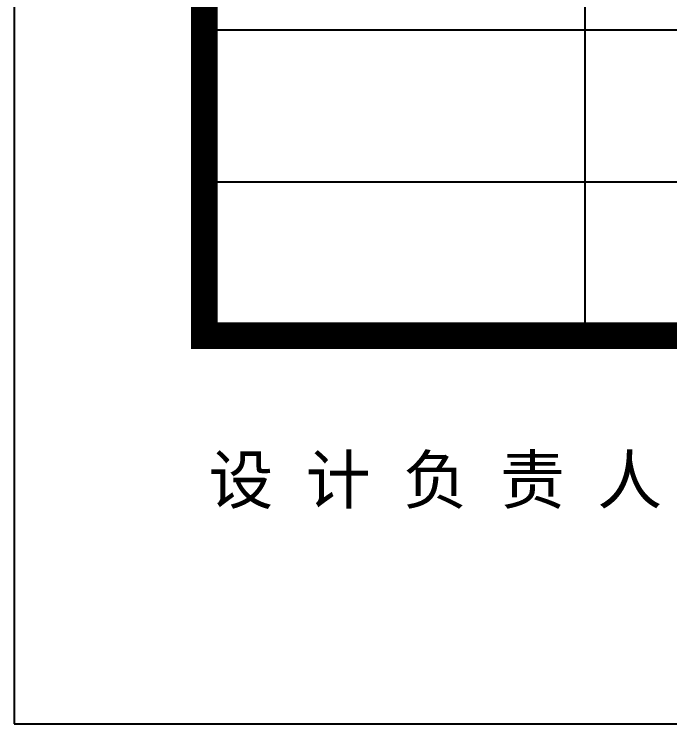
# Model space of a CAD drawing. Extents: x -138012 to 2129925, y -311560 to 0.
# Drawn here: x -138012 to -134564, y -175128 to -171397 of the extents above; entities that cross this region are included whole.
import ezdxf

# ---------------------------------------------------------------- set-up
doc = ezdxf.new("R2010")
doc.units = 0
doc.header["$LTSCALE"] = 1000
doc.header["$MEASUREMENT"] = 0
doc.layers.add('WALL', color=6, linetype='CONTINUOUS')
doc.layers.add('图框', color=4, linetype='CONTINUOUS')
doc.styles.add('iIcon2', font='')
doc.styles.get('iIcon2').set_extended_font_data('SimSun')

# ---------------------------------------------------------------- blocks, each defined once
blk = doc.blocks.new('目录')
at = {"layer": '图框'}
for p, q in [((376638.7, 431173.4), (376638.7, 401473.4)), ((379638.7, 426573.4), (379638.7, 403514.6)), ((377638.7, 405123.4), (396638.7, 405123.4)), ((377638.7, 404323.4), (396638.7, 404323.4)), ((376638.7, 401473.4), (397638.7, 401473.4))]:
    blk.add_line(p, q, dxfattribs=at)
at = {"layer": '图框', "const_width": 140}
blk.add_lwpolyline([(377638.7, 403514.6), (396638.7, 403514.6), (396638.7, 430173.4), (377638.7, 430173.4), (377638.7, 403514.6)], dxfattribs=at)
blk.add_lwpolyline([(377638.7, 403514.6), (377638.7, 430173.4), (396638.7, 430173.4), (396638.7, 403514.6)], close=True, dxfattribs=at)
at = {"layer": '图框', "style": 'iIcon2'}
blk.add_text('设 计 负 责 人 ', height=250, dxfattribs=at).set_placement((377660.6, 402631.4))

msp = doc.modelspace()

# ---------------------------------------------------------------- block references
at = {"layer": 'WALL'}
msp.add_blockref('目录', (-514650.58, -576601.353), dxfattribs=at)

doc.saveas('drawing.dxf')
